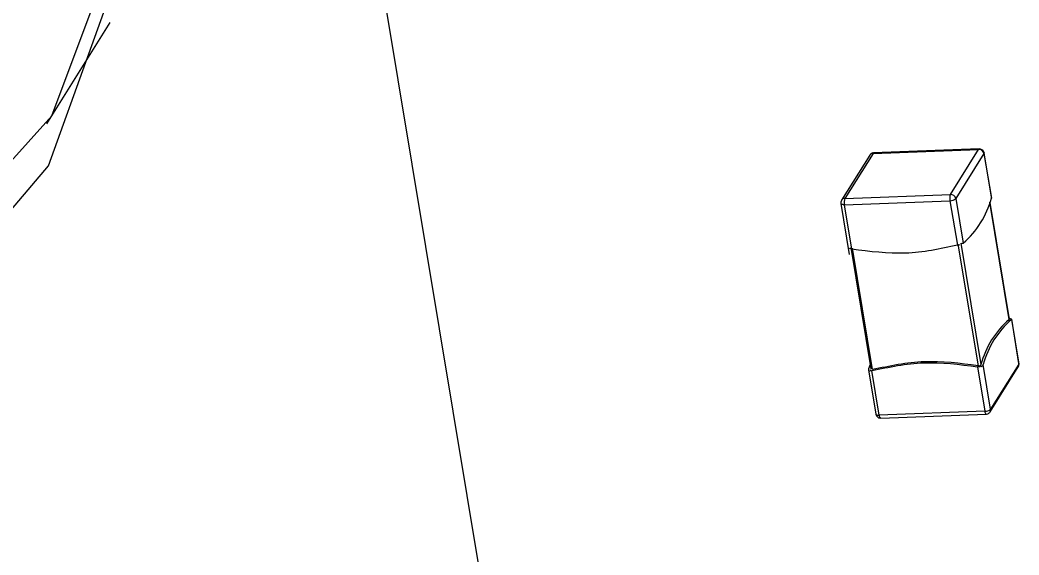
# Model space of a CAD drawing. Header units: millimetres. Extents: x -294 to 2792, y 5 to 1659.
# Drawn here: x 718.116 to 718.947, y 559.032 to 559.477 of the extents above; entities that cross this region are included whole.
import ezdxf

# ---------------------------------------------------------------- set-up
doc = ezdxf.new("R2010")
doc.units = ezdxf.units.MM
doc.layers.get('0').update_dxf_attribs({"lineweight": 18})

msp = doc.modelspace()

# ---------------------------------------------------------------- linework, layer by layer
at = {"color": 7, "linetype": 'Continuous', "lineweight": 25}
for p, q in [((718.14232, 559.39768), (718.2125, 559.58432)), ((718.6711, 557.9765), (718.41441, 559.52542)), ((718.13812, 559.39085), (718.19102, 559.4754)), ((718.82305, 559.3649), (718.79961, 559.32742)), ((718.82584, 559.36643), (718.80239, 559.32895)), ((718.82638, 559.3667), (718.82579, 559.36672)), ((718.82584, 559.36643), (718.91371, 559.36972)), ((718.91416, 559.37007), (718.8263, 559.36677)), ((718.89026, 559.33224), (718.91371, 559.36972)), ((718.91813, 559.36621), (718.89468, 559.32873)), ((718.91813, 559.36621), (718.92428, 559.32913)), ((718.92436, 559.32992), (718.91826, 559.36672)), ((718.80239, 559.32895), (718.89026, 559.33224)), ((718.79905, 559.32464), (718.80609, 559.28216)), ((718.80198, 559.32367), (718.88984, 559.32696)), ((718.80812, 559.28658), (718.80198, 559.32367)), ((718.88984, 559.32696), (718.89599, 559.28988)), ((718.89468, 559.32873), (718.90083, 559.29165)), ((718.92296, 559.3255), (718.93911, 559.22801)), ((718.9392, 559.22813), (718.92303, 559.32569)), ((718.92428, 559.32913), (718.92434, 559.32991)), ((718.8965, 559.29069), (718.91324, 559.18965)), ((718.89892, 559.29158), (718.91566, 559.19053)), ((718.80812, 559.28658), (718.80628, 559.28717)), ((718.80723, 559.28814), (718.82398, 559.1871)), ((718.82538, 559.18636), (718.80863, 559.2874)), ((718.93911, 559.22801), (718.93919, 559.22813)), ((718.94075, 559.22856), (718.94116, 559.22839)), ((718.94102, 559.22808), (718.94717, 559.191)), ((718.9473, 559.19151), (718.9412, 559.22832)), ((718.82338, 559.19064), (718.82207, 559.18703)), ((718.92372, 559.15352), (718.91757, 559.19061)), ((718.94717, 559.191), (718.92372, 559.15352)), ((718.82199, 559.18624), (718.82809, 559.14943)), ((718.82317, 559.18525), (718.82487, 559.18554)), ((718.82354, 559.18584), (718.82423, 559.18623)), ((718.83101, 559.14846), (718.82487, 559.18554)), ((718.91273, 559.18883), (718.91888, 559.15175)), ((718.9148, 559.18963), (718.91523, 559.18928)), ((718.92329, 559.15126), (718.94674, 559.18873)), ((718.91888, 559.15175), (718.83101, 559.14846)), ((718.83218, 559.14609), (718.92005, 559.14938)), ((718.91979, 559.14946), (718.92055, 559.14943))]:
    msp.add_line(p, q, dxfattribs=at)
for points in [[(717.41033, 560.37846), (717.20316, 560.33834), (717.02693, 560.23783), (716.89889, 560.08677), (716.83157, 559.89994), (716.83157, 559.69564), (716.89887, 559.49387), (717.0269, 559.31436), (717.20312, 559.1747), (717.41028, 559.08856), (717.62811, 559.06437), (717.83527, 559.10449), (718.0115, 559.20499), (718.13954, 559.35605), (718.20686, 559.54288), (718.20687, 559.74718), (718.13956, 559.94895), (718.01154, 560.12846), (717.83532, 560.26812), (717.62815, 560.35426), (717.41033, 560.37846)], [(717.09275, 560.28494), (717.00756, 560.20809), (716.90293, 560.0352), (716.86784, 559.83272), (716.90611, 559.62259), (717.01358, 559.42758), (717.1786, 559.26883), (717.38329, 559.16354), (717.60548, 559.12311), (717.82108, 559.15194), (718.00674, 559.24689), (718.14232, 559.39768)], [(718.91826, 559.36672), (718.91826, 559.36653), (718.91813, 559.36621)], [(718.80198, 559.32367), (718.80125, 559.32367), (718.80059, 559.32374), (718.80003, 559.32386), (718.79957, 559.32404), (718.79925, 559.32427), (718.79908, 559.32454), (718.79905, 559.32465)], [(718.94717, 559.191), (718.9473, 559.19131), (718.9473, 559.19151)], [(718.82809, 559.14943), (718.82811, 559.14933), (718.82829, 559.14906), (718.82861, 559.14883), (718.82906, 559.14865), (718.82963, 559.14853), (718.83029, 559.14846), (718.83101, 559.14846)]]:
    msp.add_lwpolyline(points, dxfattribs=at)
for centre, radius, start, end in [((718.82588, 559.36304), 0.00338, 90.72753, 146.77623), ((718.82636, 559.36622), 0.000559, 96.55422, 158.07791), ((718.91423, 559.36951), 0.000558, 96.05279, 158.15447), ((718.91385, 559.36535), 0.00437, 11.31627, 91.88831), ((718.89894, 559.3289), 0.0093, 158.96821, 192.05159), ((718.8904, 559.32788), 0.00437, 11.31627, 91.88831), ((718.80243, 559.32556), 0.00338, 90.73465, 146.39965), ((718.81107, 559.32561), 0.0093, 158.96821, 192.05159), ((718.89012, 559.3337), 0.00674, 267.64387, 312.58732), ((718.85225, 559.34812), 0.07449, 310.70311, 345.22918), ((718.98769, 559.17154), 0.07449, 130.70311, 165.22918), ((718.9896, 559.17162), 0.07449, 130.70311, 165.22918), ((718.94399, 559.19043), 0.00323, 328.3562, 10.17537), ((718.83364, 559.14828), 0.00263, 176.18542, 236.38044), ((718.92152, 559.15158), 0.00264, 176.26832, 236.15225), ((718.91916, 559.15849), 0.00674, 267.64387, 312.58732), ((718.92054, 559.15295), 0.00323, 327.97238, 10.17993)]:
    msp.add_arc(centre, radius, start, end, dxfattribs=at)
for points, knots in [([(718.82579, 559.36672), (718.82531, 559.36658), (718.82456, 559.36638), (718.82365, 559.3657), (718.8233, 559.36519), (718.8231, 559.3649)], [0, 0, 0, 0, 0.001520036, 0.002319337, 0.003382694, 0.003382694, 0.003382694, 0.003382694]), ([(718.91822, 559.36672), (718.91822, 559.36679), (718.91822, 559.36737), (718.91766, 559.36839), (718.91661, 559.36944), (718.91538, 559.37003), (718.91458, 559.37), (718.91425, 559.36999)], [0, 0, 0, 0, 0.000222346, 0.001769774, 0.003367389, 0.00478171, 0.005795422, 0.005795422, 0.005795422, 0.005795422]), ([(718.79965, 559.32743), (718.7996, 559.32736), (718.79925, 559.32694), (718.79896, 559.32595), (718.79904, 559.32507), (718.79908, 559.32465)], [0, 0, 0, 0, 0.000247285, 0.001684348, 0.002966857, 0.002966857, 0.002966857, 0.002966857]), ([(718.90083, 559.29165), (718.90065, 559.29156), (718.90029, 559.29138), (718.89951, 559.2912), (718.89901, 559.29111), (718.89892, 559.29109)], [0, 0, 0, 0, 0.000895094, 0.001790491, 0.002004002, 0.002004002, 0.002004002, 0.002004002]), ([(718.939, 559.22936), (718.93917, 559.22932), (718.93978, 559.22917), (718.94033, 559.22887), (718.94065, 559.22863), (718.94071, 559.22858)], [0, 0, 0, 0, 0.000464935, 0.001633062, 0.001911607, 0.001911607, 0.001911607, 0.001911607]), ([(718.94115, 559.22831), (718.94116, 559.22826), (718.94118, 559.22819), (718.94106, 559.22811), (718.94102, 559.22808)], [0, 0, 0, 0, 0.0002226981, 0.0003115682, 0.0003115682, 0.0003115682, 0.0003115682]), ([(718.91566, 559.19053), (718.91559, 559.19039), (718.91545, 559.1901), (718.91508, 559.1898), (718.91485, 559.18966), (718.9148, 559.18963)], [0, 0, 0, 0, 0.000569699, 0.00113962, 0.001292294, 0.001292294, 0.001292294, 0.001292294]), ([(718.91587, 559.1888), (718.91622, 559.18904), (718.91693, 559.18952), (718.9174, 559.19017), (718.91754, 559.19053), (718.91757, 559.19061)], [0, 0, 0, 0, 0.001122756, 0.002247565, 0.002552735, 0.002552735, 0.002552735, 0.002552735]), ([(718.9467, 559.18873), (718.94675, 559.18879), (718.9471, 559.18922), (718.94738, 559.1902), (718.9473, 559.19109), (718.94726, 559.1915)], [0, 0, 0, 0, 0.000247287, 0.001684362, 0.002964858, 0.002964858, 0.002964858, 0.002964858]), ([(718.82207, 559.18703), (718.82201, 559.18674), (718.8219, 559.18617), (718.82221, 559.18561), (718.8225, 559.18535), (718.82255, 559.1853)], [0, 0, 0, 0, 0.000880693, 0.001761686, 0.001971762, 0.001971762, 0.001971762, 0.001971762]), ([(718.82812, 559.14944), (718.82812, 559.14937), (718.82813, 559.14879), (718.82869, 559.14776), (718.82973, 559.14672), (718.83091, 559.14614), (718.83165, 559.14616), (718.83192, 559.14617)], [0, 0, 0, 0, 0.000224437, 0.001772281, 0.003370326, 0.004785028, 0.005619241, 0.005619241, 0.005619241, 0.005619241]), ([(718.92055, 559.14943), (718.92104, 559.14957), (718.92178, 559.14978), (718.9227, 559.15045), (718.92305, 559.15096), (718.92325, 559.15125)], [0, 0, 0, 0, 0.001520036, 0.002319337, 0.003382694, 0.003382694, 0.003382694, 0.003382694])]:
    msp.add_open_spline(points, degree=3, knots=knots, dxfattribs=at)
for points in [[(718.89599, 559.28988), (718.88175, 559.28688), (718.85327, 559.28089), (718.82317, 559.28469), (718.80812, 559.28658)], [(718.89599, 559.28988), (718.89632, 559.28997), (718.89698, 559.29016), (718.89763, 559.29046), (718.89796, 559.29061)], [(718.82487, 559.18554), (718.83911, 559.18854), (718.86758, 559.19453), (718.89768, 559.19073), (718.91273, 559.18883)], [(718.91324, 559.18965), (718.89819, 559.19155), (718.86809, 559.19534), (718.83962, 559.18935), (718.82538, 559.18636)], [(718.91485, 559.18868), (718.9145, 559.18868), (718.91379, 559.18868), (718.91309, 559.18878), (718.91273, 559.18883)], [(718.91324, 559.18965), (718.91338, 559.18963), (718.91364, 559.18959), (718.91404, 559.18958), (718.91444, 559.18959), (718.91468, 559.18961), (718.9148, 559.18963)]]:
    msp.add_open_spline(points, degree=3, dxfattribs=at)

doc.saveas('drawing.dxf')
